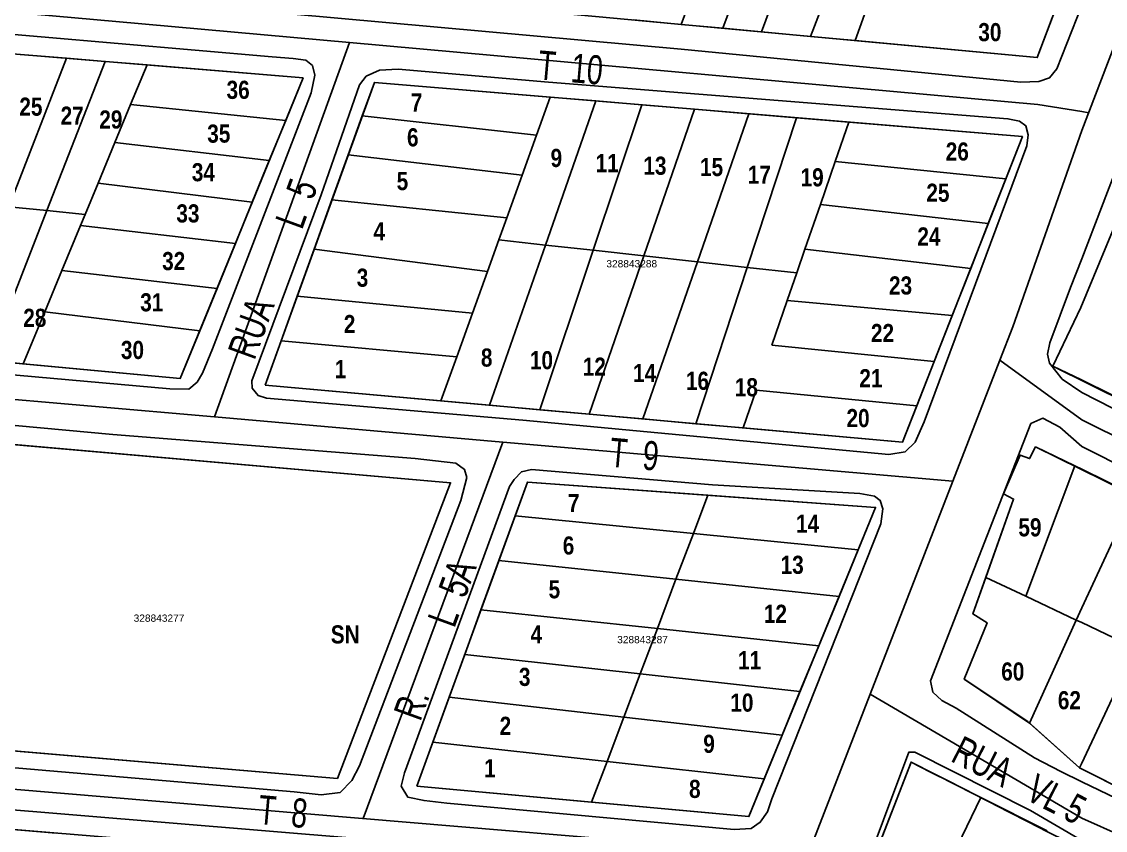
# Model space of a CAD drawing. Extents: x 205316 to 208372, y 4848714 to 4853250.
# Drawn here: x 206809.4 to 206958.7, y 4850099 to 4850210.4 of the extents above; entities that cross this region are included whole.
import ezdxf
from ezdxf.enums import TextEntityAlignment as Align

# ---------------------------------------------------------------- set-up
doc = ezdxf.new("R2010")
doc.units = 0
doc.header["$LTSCALE"] = 1.5
doc.header["$MEASUREMENT"] = 0
for name, color, linetype in [('CD-MALHA-LOTES', 40, 'CONTINUOUS'), ('CD_TXT_QUADRA', 7, 'CONTINUOUS'), ('RU-QUADRAS', 6, 'CONTINUOUS'), ('SV-EIXO-RUA-PAV', 20, 'CONTINUOUS'), ('SV-RUA-PAVIM-S-GUIA-C-GUIA', 7, 'CONTINUOUS'), ('SV-TXT-RUA-PAV-S-GUIA-C-GUIA', 7, 'CONTINUOUS'), ('Th_NmrPort', 7, 'CONTINUOUS')]:
    doc.layers.add(name, color=color, linetype=linetype)
doc.styles.add('ARIAL', font='arial.ttf')
doc.styles.add('ROMANS', font='arial.ttf', dxfattribs={"height": 0.2})
doc.styles.get("Standard").update_dxf_attribs({"font": 'swisscbo.ttf'})

msp = doc.modelspace()

# ---------------------------------------------------------------- linework, layer by layer
at = {"layer": 'CD-MALHA-LOTES', "linetype": 'Continuous'}
for p, q in [((206907.38, 4850229.49), (206900.29, 4850210.03)), ((206906.03, 4850209.5), (206913.25, 4850228.89)), ((206918.62, 4850228.34), (206911.34, 4850209)), ((206918.12, 4850208.37), (206925.49, 4850227.65)), ((206926.46, 4850213.89), (206924.26, 4850207.8)), ((206949.37, 4850205.46), (206951.6, 4850211.4)), ((206893.7, 4850210.65), (206900.29, 4850210.03)), ((206900.29, 4850210.03), (206906.03, 4850209.5)), ((206906.03, 4850209.5), (206911.34, 4850209)), ((206911.34, 4850209), (206918.12, 4850208.37)), ((206918.12, 4850208.37), (206924.26, 4850207.8)), ((206924.26, 4850207.8), (206949.37, 4850205.46)), ((206815.54, 4850205.36), (206807.59, 4850184.91)), ((206815.54, 4850205.36), (206809.17, 4850205.89)), ((206812.87, 4850184.38), (206820.9, 4850204.92)), ((206820.9, 4850204.92), (206815.54, 4850205.36)), ((206820.9, 4850204.92), (206826.66, 4850204.45)), ((206826.66, 4850204.45), (206824.4, 4850198.99)), ((206848.18, 4850202.67), (206826.66, 4850204.45)), ((206845.78, 4850196.8), (206848.18, 4850202.67)), ((206857.99, 4850202.05), (206856.33, 4850197.45)), ((206882.24, 4850200.02), (206857.99, 4850202.05)), ((206824.4, 4850198.99), (206822.22, 4850193.75)), ((206824.4, 4850198.99), (206845.78, 4850196.8)), ((206880.35, 4850194.78), (206882.24, 4850200.02)), ((206888.51, 4850199.5), (206881.57, 4850179.63)), ((206888.51, 4850199.5), (206882.24, 4850200.02)), ((206888.14, 4850178.9), (206894.84, 4850198.97)), ((206894.84, 4850198.97), (206888.51, 4850199.5)), ((206902.1, 4850198.36), (206894.84, 4850198.97)), ((206856.33, 4850197.45), (206854.38, 4850192.05)), ((206880.35, 4850194.78), (206856.33, 4850197.45)), ((206895.12, 4850178.13), (206902.1, 4850198.36)), ((206909.61, 4850197.73), (206902.1, 4850198.36)), ((206909.61, 4850197.73), (206902.52, 4850177.31)), ((206916.18, 4850197.18), (206909.61, 4850197.73)), ((206843.51, 4850191.26), (206845.78, 4850196.8)), ((206909.4, 4850176.55), (206916.18, 4850197.18)), ((206916.18, 4850197.18), (206923.4, 4850196.58)), ((206923.4, 4850196.58), (206921.51, 4850191.12)), ((206947.32, 4850194.58), (206923.4, 4850196.58)), ((206878.36, 4850189.27), (206880.35, 4850194.78)), ((206945.03, 4850188.74), (206947.32, 4850194.58)), ((206822.22, 4850193.75), (206819.91, 4850188.16)), ((206822.22, 4850193.75), (206843.51, 4850191.26)), ((206854.38, 4850192.05), (206852.15, 4850185.87)), ((206878.36, 4850189.27), (206854.38, 4850192.05)), ((206841.16, 4850185.52), (206843.51, 4850191.26)), ((206921.51, 4850191.12), (206919.47, 4850185.23)), ((206945.03, 4850188.74), (206921.51, 4850191.12)), ((206876.24, 4850183.37), (206878.36, 4850189.27)), ((206942.61, 4850182.58), (206945.03, 4850188.74)), ((206819.91, 4850188.16), (206818.12, 4850183.85)), ((206819.91, 4850188.16), (206841.16, 4850185.52)), ((206838.84, 4850179.85), (206841.16, 4850185.52)), ((206852.15, 4850185.87), (206849.69, 4850179.04)), ((206852.15, 4850185.87), (206876.24, 4850183.37)), ((206812.87, 4850184.38), (206804.78, 4850163.71)), ((206807.59, 4850184.91), (206812.87, 4850184.38)), ((206818.12, 4850183.85), (206812.87, 4850184.38)), ((206919.47, 4850185.23), (206917.34, 4850179.06)), ((206942.61, 4850182.58), (206919.47, 4850185.23)), ((206818.12, 4850183.85), (206817.48, 4850182.3)), ((206875.15, 4850180.34), (206876.24, 4850183.37)), ((206940.19, 4850176.41), (206942.61, 4850182.58)), ((206814.91, 4850176.12), (206817.48, 4850182.3)), ((206817.48, 4850182.3), (206838.84, 4850179.85)), ((206836.32, 4850173.66), (206838.84, 4850179.85)), ((206873.58, 4850175.98), (206875.15, 4850180.34)), ((206881.57, 4850179.63), (206873.85, 4850157.55)), ((206875.15, 4850180.34), (206881.57, 4850179.63)), ((206888.14, 4850178.9), (206881.57, 4850179.63)), ((206955.37, 4850171.04), (206958.94, 4850179.64)), ((206849.69, 4850179.04), (206847.37, 4850172.6)), ((206849.69, 4850179.04), (206873.58, 4850175.98)), ((206888.14, 4850178.9), (206880.81, 4850156.93)), ((206895.12, 4850178.13), (206887.6, 4850156.32)), ((206895.12, 4850178.13), (206888.14, 4850178.9)), ((206902.52, 4850177.31), (206895.12, 4850178.13)), ((206917.34, 4850179.06), (206916.21, 4850175.8)), ((206917.34, 4850179.06), (206940.19, 4850176.41)), ((206895.01, 4850155.66), (206902.52, 4850177.31)), ((206902.31, 4850155), (206909.4, 4850176.55)), ((206902.52, 4850177.31), (206909.4, 4850176.55)), ((206916.21, 4850175.8), (206909.4, 4850176.55)), ((206814.91, 4850176.12), (206812.55, 4850170.42)), ((206814.91, 4850176.12), (206836.32, 4850173.66)), ((206871.52, 4850170.26), (206873.58, 4850175.98)), ((206914.89, 4850171.99), (206916.21, 4850175.8)), ((206937.64, 4850169.91), (206940.19, 4850176.41)), ((206833.93, 4850167.82), (206836.32, 4850173.66)), ((206847.37, 4850172.6), (206845.15, 4850166.44)), ((206847.37, 4850172.6), (206871.52, 4850170.26)), ((206914.89, 4850171.99), (206912.76, 4850165.83)), ((206937.64, 4850169.91), (206914.89, 4850171.99)), ((206955.37, 4850171.04), (206951.5, 4850162.95)), ((206812.55, 4850170.42), (206809.59, 4850163.27)), ((206812.55, 4850170.42), (206833.93, 4850167.82)), ((206869.35, 4850164.22), (206871.52, 4850170.26)), ((206935.15, 4850163.59), (206937.64, 4850169.91)), ((206831.24, 4850161.25), (206833.93, 4850167.82)), ((206845.15, 4850166.44), (206842.94, 4850160.32)), ((206845.15, 4850166.44), (206869.35, 4850164.22)), ((206935.15, 4850163.59), (206912.76, 4850165.83)), ((206804.78, 4850163.71), (206809.59, 4850163.27)), ((206809.59, 4850163.27), (206831.24, 4850161.25)), ((206867.16, 4850158.15), (206869.35, 4850164.22)), ((206932.75, 4850157.46), (206935.15, 4850163.59)), ((206951.5, 4850162.95), (206955.35, 4850161.1)), ((206842.94, 4850160.32), (206867.16, 4850158.15)), ((206959.74, 4850158.93), (206955.35, 4850161.1)), ((206910.63, 4850159.64), (206908.82, 4850154.42)), ((206932.75, 4850157.46), (206910.63, 4850159.64)), ((206867.16, 4850158.15), (206873.85, 4850157.55)), ((206873.85, 4850157.55), (206880.81, 4850156.93)), ((206930.78, 4850152.45), (206932.75, 4850157.46)), ((206880.81, 4850156.93), (206887.6, 4850156.32)), ((206887.6, 4850156.32), (206895.01, 4850155.66)), ((206895.01, 4850155.66), (206902.31, 4850155)), ((206902.31, 4850155), (206908.82, 4850154.42)), ((206908.82, 4850154.42), (206930.78, 4850152.45)), ((206868.51, 4850146.86), (206805.66, 4850152.37)), ((206949.13, 4850151.81), (206948.3, 4850150.21)), ((206954.53, 4850149.19), (206949.13, 4850151.81)), ((206947.01, 4850150.68), (206944.72, 4850145.33)), ((206948.3, 4850150.21), (206947.01, 4850150.68)), ((206947.79, 4850131.22), (206954.53, 4850149.19)), ((206954.53, 4850149.19), (206955.58, 4850148.68)), ((206962.71, 4850145.17), (206955.58, 4850148.68)), ((206852.9, 4850106.12), (206868.51, 4850146.86)), ((206879.08, 4850146.96), (206877.39, 4850142.31)), ((206903.96, 4850145.15), (206879.08, 4850146.96)), ((206903.96, 4850145.15), (206901.97, 4850139.88)), ((206927.07, 4850143.46), (206903.96, 4850145.15)), ((206944.72, 4850145.33), (206946.11, 4850144.62)), ((206955.51, 4850129.64), (206962.71, 4850145.17)), ((206946.11, 4850144.62), (206942.27, 4850133.79)), ((206877.39, 4850142.31), (206875.15, 4850136.14)), ((206901.97, 4850139.88), (206877.39, 4850142.31)), ((206924.68, 4850137.64), (206927.07, 4850143.46)), ((206901.97, 4850139.88), (206899.57, 4850133.56)), ((206901.97, 4850139.88), (206924.68, 4850137.64)), ((206922.04, 4850131.18), (206924.68, 4850137.64)), ((206875.15, 4850136.14), (206872.69, 4850129.35)), ((206899.57, 4850133.56), (206875.15, 4850136.14)), ((206899.57, 4850133.56), (206897, 4850126.77)), ((206899.57, 4850133.56), (206922.04, 4850131.18)), ((206940.5, 4850128.8), (206942.27, 4850133.79)), ((206942.27, 4850133.79), (206947.79, 4850131.22)), ((206919.26, 4850124.4), (206922.04, 4850131.18)), ((206954.73, 4850127.95), (206947.79, 4850131.22)), ((206872.69, 4850129.35), (206870.46, 4850123.21)), ((206897, 4850126.77), (206872.69, 4850129.35)), ((206942.45, 4850127.58), (206940.5, 4850128.8)), ((206955.51, 4850129.64), (206954.73, 4850127.95)), ((206939.28, 4850119.8), (206942.45, 4850127.58)), ((206954.73, 4850127.95), (206948.28, 4850113.75)), ((206954.73, 4850127.95), (206955.5, 4850127.59)), ((206962.91, 4850124.05), (206955.5, 4850127.59)), ((206897, 4850126.77), (206894.63, 4850120.52)), ((206897, 4850126.77), (206919.26, 4850124.4)), ((206916.66, 4850118.08), (206919.26, 4850124.4)), ((206870.46, 4850123.21), (206868.32, 4850117.33)), ((206870.46, 4850123.21), (206894.63, 4850120.52)), ((206955.44, 4850108.14), (206962.91, 4850124.05)), ((206894.63, 4850120.52), (206892.38, 4850114.56)), ((206894.63, 4850120.52), (206916.66, 4850118.08)), ((206948.28, 4850113.75), (206939.28, 4850119.8)), ((206868.32, 4850117.33), (206866.07, 4850111.14)), ((206892.38, 4850114.56), (206868.32, 4850117.33)), ((206914.2, 4850112.06), (206916.66, 4850118.08)), ((206892.38, 4850114.56), (206890.07, 4850108.47)), ((206892.38, 4850114.56), (206914.2, 4850112.06)), ((206948.28, 4850113.75), (206955.18, 4850107.59)), ((206789.38, 4850111.52), (206852.9, 4850106.12)), ((206866.07, 4850111.14), (206863.86, 4850105.04)), ((206890.07, 4850108.47), (206866.07, 4850111.14)), ((206911.74, 4850106.06), (206914.2, 4850112.06)), ((206890.07, 4850108.47), (206887.94, 4850102.85)), ((206890.07, 4850108.47), (206911.74, 4850106.06)), ((206931.97, 4850108.37), (206924.89, 4850090.12)), ((206941.6, 4850103.49), (206931.97, 4850108.37)), ((206955.18, 4850107.59), (206955.44, 4850108.14)), ((206955.18, 4850107.59), (206955.57, 4850107.39)), ((206955.57, 4850107.39), (206963.15, 4850103.57)), ((206863.86, 4850105.04), (206887.94, 4850102.85)), ((206909.61, 4850100.87), (206911.74, 4850106.06)), ((206933.19, 4850086.09), (206941.6, 4850103.49)), ((206950.73, 4850098.88), (206941.6, 4850103.49)), ((206887.94, 4850102.85), (206909.61, 4850100.87)), ((206806.55, 4850099.21), (206814.13, 4850098.58))]:
    msp.add_line(p, q, dxfattribs=at)
at = {"layer": 'RU-QUADRAS', "linetype": 'Continuous'}
for points in [[(206832.06, 4850216.39), (206847.26, 4850255.55), (206964.24, 4850244.21, 0.006521), (206949.37, 4850205.46)], [(206918.57, 4850073.82), (206931.97, 4850108.37, 0.001699), (207104.24, 4850021.21), (207087.55, 4849989.08), (207046.99, 4850009.05), (206957.77, 4850053.74)]]:
    msp.add_lwpolyline(points, format="xyb", close=True, dxfattribs=at)
for points in [[(206720.15, 4850171.59), (206736.85, 4850211.86), (206848.18, 4850202.67), (206831.24, 4850161.25)], [(206842.94, 4850160.32), (206857.99, 4850202.05), (206947.32, 4850194.58), (206930.78, 4850152.45)], [(206951.5, 4850162.95), (206955.37, 4850171.04), (206966.46, 4850197.73), (207073.1, 4850143.59), (207154.62, 4850102.97), (207138.63, 4850070.8), (207065.54, 4850106.41)], [(206789.38, 4850111.52), (206805.66, 4850152.37), (206868.51, 4850146.86), (206852.9, 4850106.12)], [(207119.53, 4850025.65), (207113.33, 4850028.81), (207076.63, 4850047.55), (207052.52, 4850060.4), (207027.16, 4850071.94), (207002.73, 4850083.65), (206955.18, 4850107.59), (206948.06, 4850113.96), (206939.28, 4850119.8), (206942.45, 4850127.58), (206940.5, 4850128.8), (206946.11, 4850144.62), (206944.72, 4850145.33), (206947.01, 4850150.68), (206948.3, 4850150.21), (206949.13, 4850151.81), (207035.96, 4850109.03), (207033.98, 4850105.09), (207041.72, 4850101.23), (207043.67, 4850105.14), (207083.46, 4850084.66), (207137.62, 4850058.73)], [(206863.86, 4850105.04), (206879.08, 4850146.96), (206927.07, 4850143.46), (206909.61, 4850100.87)], [(206768.68, 4850059.78), (206784.9, 4850101), (206906.52, 4850090.93), (206890.08, 4850050)]]:
    msp.add_lwpolyline(points, close=True, dxfattribs=at)
at = {"layer": 'SV-EIXO-RUA-PAV', "flags": 128}
for points in [[(206982.44, 4850263.87), (206976.75, 4850249.49), (206960.09, 4850207.38), (206955.53, 4850195.4)], [(206733.44, 4850218.41), (206822.36, 4850210.42), (206854.55, 4850207.53), (206949.45, 4850199.01), (206955.53, 4850198.05)], [(206835.97, 4850155.93), (206854.55, 4850207.53)], [(206955.53, 4850198.05), (206956.46, 4850197.85)], [(206955.53, 4850195.4), (206945.98, 4850168.35), (206944.21, 4850163.78), (206937.72, 4850147.07), (206926.33, 4850117.74), (206917.68, 4850095.45), (206908.3, 4850071.29), (206897.68, 4850043.93), (206891.26, 4850027.38), (206886.94, 4850016.26), (206876.79, 4849992.26), (206872.73, 4849982.66), (206867.76, 4849971), (206853, 4849939.7), (206830.54, 4849897.13), (206811.91, 4849861.52), (206807.61, 4849852.59), (206785.75, 4849807.18), (206762.03, 4849757.91)], [(206711.91, 4850166.73), (206802, 4850158.89), (206835.97, 4850155.93), (206875.71, 4850152.47), (206937.72, 4850147.07)], [(206955.53, 4850155.54), (206944.21, 4850163.78)], [(207157.97, 4850101.54), (207142.31, 4850070.54), (207138.63, 4850066.09), (207134.51, 4850066.33), (207110.74, 4850077.93), (207057, 4850104.97), (206989.97, 4850138.52), (206969.12, 4850148.8), (206955.53, 4850155.54)], [(206856.46, 4850100.59), (206875.71, 4850152.47)], [(206955.53, 4850100.66), (206926.33, 4850117.74)], [(206690.92, 4850114.49), (206917.68, 4850095.45)], [(206955.53, 4850100.66), (206977.76, 4850090.73), (207017.98, 4850070.78), (207059.62, 4850050.21), (207097.48, 4850031.12), (207106.42, 4850026.74), (207108.82, 4850019.21)]]:
    msp.add_lwpolyline(points, dxfattribs=at)
at = {"layer": 'SV-RUA-PAVIM-S-GUIA-C-GUIA', "flags": 128}
for points in [[(206955.53, 4850212.64), (206952.06, 4850203.9), (206951.07, 4850202.66), (206949.59, 4850202.16), (206947.12, 4850202.07), (206900.26, 4850206.64), (206832.62, 4850212.73), (206830.81, 4850213.01), (206829.11, 4850213.6), (206828.4, 4850214.54), (206828.38, 4850216.14), (206835.41, 4850235.95), (206843.15, 4850255.01), (206843.84, 4850256.71), (206844.63, 4850257.87), (206846.12, 4850258.59), (206847.9, 4850258.64), (206893.17, 4850254.57), (206947.34, 4850249.71), (206950.35, 4850249.29), (206955.53, 4850248.86)], [(206955.53, 4850159.32), (206970.55, 4850151.64), (206991.38, 4850141.36), (207058.43, 4850107.81), (207112.15, 4850080.78), (207135.42, 4850069.42), (207138.15, 4850069.1), (207140.81, 4850071.35), (207156.22, 4850102.9), (207156.48, 4850104.53), (207154.94, 4850106.39), (207146.91, 4850110.35), (207091.08, 4850137.79), (207051.35, 4850157.14), (207010.83, 4850177.55), (206993.83, 4850186.61), (206966.89, 4850199.9), (206964.93, 4850199.91), (206963.62, 4850198.96), (206955.53, 4850177.71)], [(206955.53, 4850177.71), (206953.93, 4850173.79), (206951.08, 4850166.16), (206950.77, 4850164.61), (206951.07, 4850163.33), (206952.79, 4850161.15), (206955.53, 4850159.32)], [(206955.53, 4850151.86), (206952.46, 4850154.53), (206950.15, 4850155.77), (206948.48, 4850155.03), (206934.64, 4850119.56), (206934.95, 4850118.01), (206936.22, 4850116.86), (206938.18, 4850115.82), (206948.98, 4850108.96), (206952.6, 4850107.08), (206955.53, 4850105.67)], [(206955.53, 4850151.86), (206956.97, 4850151.12), (206988.67, 4850135.08), (207022.82, 4850118.08), (207061.19, 4850098.89), (207119.78, 4850069.77), (207138.64, 4850059.75)], [(206917.39, 4850071.95), (206924.68, 4850091.1), (206931.67, 4850109.75), (206932.48, 4850109.76), (206948.42, 4850101.69), (206955.53, 4850097.55)], [(206955.52, 4850044.4), (206956.18, 4850044.08), (206995.76, 4850024.43), (207034.68, 4850004.98), (207082.49, 4849981.76), (207090.61, 4849977.84), (207092.83, 4849979.59), (207109.27, 4850014.6), (207114.2, 4850024.08), (207113.31, 4850027.53), (207089.18, 4850039.01), (207034.66, 4850066.65), (206982.85, 4850092.51), (206955.53, 4850105.67)]]:
    msp.add_lwpolyline(points, dxfattribs=at)
for points in [[(206769.59, 4850211.99), (206843.9, 4850205.57), (206846.8, 4850205.34), (206848.56, 4850205.11), (206849.47, 4850204.37), (206849.78, 4850203.02), (206849.3, 4850200.61), (206835.7, 4850165.32), (206834.29, 4850161.99), (206833.55, 4850160.75), (206832.44, 4850159.78), (206829.79, 4850159.8), (206771.51, 4850165.02), (206723.97, 4850168.69), (206718.87, 4850169.35), (206718.12, 4850170.22), (206717.88, 4850171.82), (206718.62, 4850173.43), (206734.67, 4850212.9), (206735.54, 4850214.2), (206736.53, 4850214.75), (206737.82, 4850214.94), (206742.68, 4850214.35)], [(206881.98, 4850202.06), (206945.31, 4850197.04), (206946.93, 4850196.69), (206947.79, 4850196.07), (206948.13, 4850194.81), (206947.95, 4850193.31), (206933.77, 4850155.26), (206932.54, 4850152.44), (206931.15, 4850151.12), (206928.9, 4850150.75), (206878.44, 4850155.49), (206843.13, 4850158.53), (206841.96, 4850158.91), (206841.15, 4850159.89), (206841.09, 4850160.91), (206850.68, 4850186.55), (206855.95, 4850201.72), (206856.87, 4850202.88), (206858.72, 4850203.74), (206861.29, 4850203.88)], [(206821.94, 4850153.52), (206863.62, 4850150.2), (206869.24, 4850149.56), (206870.41, 4850148.71), (206870.75, 4850147.61), (206869.93, 4850144.44), (206855.94, 4850107.84), (206854.91, 4850105.83), (206853.27, 4850104.16), (206850.67, 4850103.84), (206846.96, 4850104.25), (206792.9, 4850108.91), (206789.84, 4850109.08), (206788.13, 4850109.72), (206787.37, 4850110.72), (206787.26, 4850112.17), (206788.53, 4850115.64), (206802.13, 4850150.63), (206802.96, 4850153.04), (206804.1, 4850154.3), (206805.45, 4850155.02)], [(206904.61, 4850146.57), (206924.9, 4850145.4), (206926.95, 4850145.02), (206927.71, 4850144.43), (206928.07, 4850143.28), (206927.79, 4850141.22), (206912.76, 4850103.31), (206912.17, 4850101.5), (206911.18, 4850100.09), (206909.94, 4850099.23), (206907.59, 4850099.06), (206868, 4850102.7), (206864.85, 4850103.07), (206862.59, 4850103.55), (206861.67, 4850105.04), (206862.16, 4850106.9), (206876.62, 4850146.36), (206877.27, 4850147.32), (206878.26, 4850148.38), (206879.65, 4850148.68)], [(206900.27, 4850094.08), (206904.89, 4850093.93), (206906.71, 4850093.71), (206908.09, 4850093.39), (206909, 4850092.41), (206908.56, 4850091.05), (206892.7, 4850050.63), (206891.92, 4850049.17), (206890.77, 4850048.2), (206888.47, 4850047.98), (206837.82, 4850051.72), (206770.18, 4850057.2), (206767.67, 4850057.53), (206766.66, 4850058.62), (206766.45, 4850059.98), (206766.88, 4850062.08), (206782.11, 4850100.55), (206782.94, 4850102.11), (206784.43, 4850103.42), (206786.64, 4850103.44), (206790.95, 4850103.23), (206855.73, 4850097.82)]]:
    msp.add_lwpolyline(points, close=True, dxfattribs=at)

# ---------------------------------------------------------------- texts
at = {"layer": 'CD_TXT_QUADRA', "color": 7, "linetype": 'Continuous', "style": 'ROMANS'}
for s, p in [('328843288', (206893.47, 4850177.05)), ('328843277', (206828.31, 4850128.21)), ('328843287', (206894.96, 4850125.25))]:
    msp.add_text(s, height=1, dxfattribs=at).set_placement(p, align=Align.MIDDLE)
at = {"layer": 'SV-TXT-RUA-PAV-S-GUIA-C-GUIA', "style": 'ARIAL', "width": 0.7}
for s, rotation, p in [('RUA                                                                               T  10', 355, (206786.68, 4850210.68)), ('RUA          L  5', 70, (206841.47, 4850163.64)), ('RUA                                                                                                        T  9', 355, (206769.49, 4850159.67)), ('R.         L  5A', 70, (206864.33, 4850113.86)), ('RUA                                                                                          T  8', 355, (206736.22, 4850109.1)), ('RUA   VL 5', 333, (206937.27, 4850108.55))]:
    msp.add_text(s, height=4, rotation=rotation, dxfattribs=at).set_placement(p)
at = {"layer": 'Th_NmrPort', "color": 1}
for s, p in [('30', (206941.24, 4850208.97)), ('36', (206837.62, 4850201.02)), ('7', (206863.02, 4850199.27)), ('25', (206809.06, 4850198.7)), ('27', (206814.75, 4850197.46)), ('29', (206820.08, 4850196.93)), ('35', (206834.96, 4850194.99)), ('6', (206862.49, 4850194.47)), ('9', (206882.28, 4850191.63)), ('26', (206936.75, 4850192.52)), ('11', (206888.49, 4850190.92)), ('13', (206895.07, 4850190.56)), ('15', (206902.88, 4850190.38)), ('34', (206832.83, 4850189.67)), ('17', (206909.46, 4850189.32)), ('19', (206916.74, 4850188.96)), ('5', (206861.07, 4850188.44)), ('25', (206934.08, 4850186.84)), ('33', (206830.7, 4850183.99)), ('4', (206857.87, 4850181.52)), ('24', (206932.84, 4850180.81)), ('32', (206828.74, 4850177.42)), ('3', (206855.56, 4850175.13)), ('23', (206928.93, 4850174.06)), ('31', (206825.72, 4850171.74)), ('28', (206809.6, 4850169.6)), ('2', (206853.78, 4850168.74)), ('22', (206926.44, 4850167.5)), ('30', (206823.06, 4850165.17)), ('8', (206872.68, 4850164.12)), ('10', (206879.43, 4850163.76)), ('1', (206852.54, 4850162.53)), ('12', (206886.72, 4850162.87)), ('14', (206893.65, 4850161.99)), ('16', (206900.93, 4850160.92)), ('21', (206924.84, 4850161.28)), ('18', (206907.68, 4850160.03)), ('20', (206923.07, 4850155.78)), ('7', (206884.67, 4850144.08)), ('14', (206916.12, 4850141.24)), ('59', (206946.76, 4850140.72)), ('6', (206883.96, 4850138.22)), ('13', (206913.99, 4850135.56)), ('5', (206882.01, 4850132.19)), ('12', (206911.68, 4850128.81)), ('SN', (206851.99, 4850125.97)), ('4', (206879.52, 4850125.97)), ('11', (206908.12, 4850122.42)), ('3', (206877.92, 4850120.12)), ('60', (206944.4, 4850120.86)), ('62', (206952.2, 4850116.9)), ('10', (206907.06, 4850116.57)), ('2', (206875.26, 4850113.37)), ('9', (206903.33, 4850110.89)), ('1', (206873.13, 4850107.52)), ('8', (206901.37, 4850104.68))]:
    msp.add_text(s, height=2.5, dxfattribs=at).set_placement(p, align=Align.MIDDLE_LEFT)

doc.saveas('drawing.dxf')
